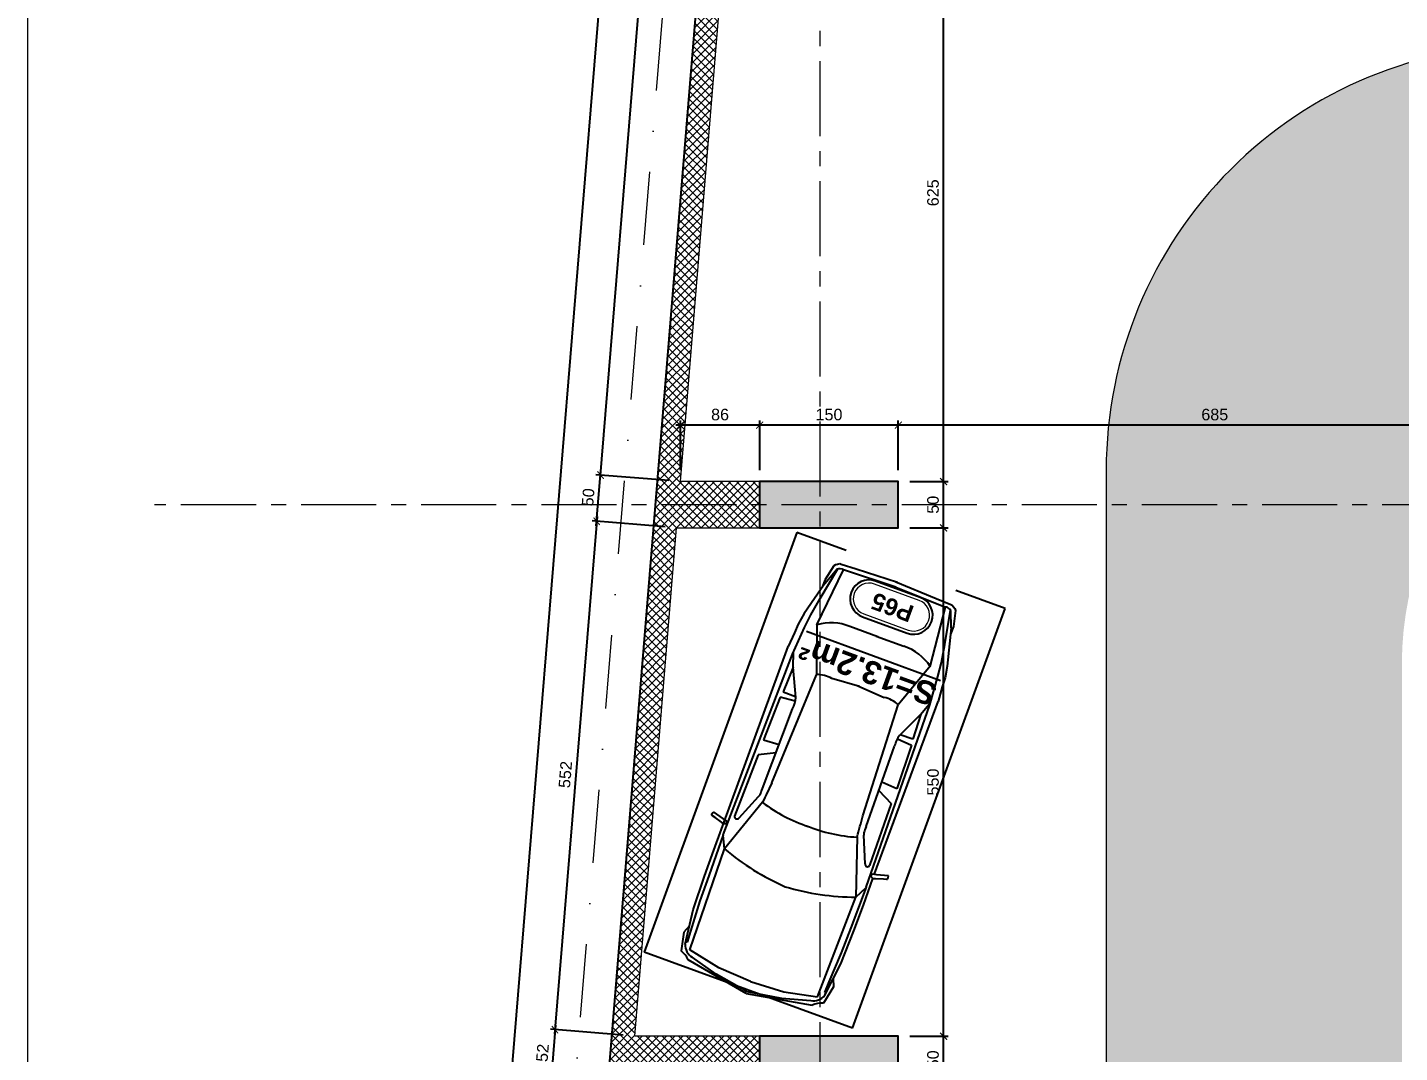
# Model space of a CAD drawing. Header units: centimetres. Extents: x 54080 to 59633, y -55119 to -48218.
# Drawn here: x 54080 to 55565, y -51265 to -50156 of the extents above; entities that cross this region are included whole.
import ezdxf
from ezdxf.enums import TextEntityAlignment as Align

# ---------------------------------------------------------------- set-up
doc = ezdxf.new("R2010")
doc.units = ezdxf.units.CM
doc.header["$LTSCALE"] = 50
doc.header["$MEASUREMENT"] = 0
for name, pattern in [('AXES', [2, 1.25, -0.25, 0.25, -0.25]), ('CACHE', [0.375, 0.25, -0.125]), ('CONTINU', [0]), ('Dot & Dashed', [335.138881, 158.75, -88.194444, 0, -88.194437])]:
    doc.linetypes.add(name, pattern=pattern)
doc.layers.get('0').update_dxf_attribs({"color": 8})
for name, color, linetype in [('AXES', 10, 'AXES'), ('BETON COUPE', 3, 'CONTINU'), ('BETON TRAME', 252, 'Continuous'), ('BORD', 5, 'Continuous'), ('COTE 50ème', 1, 'Continuous'), ('FINI', 251, 'Continuous'), ('PILIER', 7, 'Continuous'), ('TEXTE', 7, 'Continuous')]:
    doc.layers.add(name, color=color, linetype=linetype)
for name, color, linetype, lineweight in [('BETON CACHE', 4, 'CACHE', 5), ('BETON HACHURE', 253, 'Continuous', 13), ('EXISTANT COUPE', 251, 'Continuous', 40), ('MACONNERIE COUPE', 7, 'Continuous', 30)]:
    doc.layers.add(name, color=color, linetype=linetype, lineweight=lineweight)
doc.layers.add('FMULT', color=150, linetype='Continuous', plot=False)
doc.layers.add('New_2D Drafting - General_Pen_No__4', color=252, linetype='Continuous', lineweight=13, true_color=0x696969)
doc.styles.add('BRMNAMES', font='swisseb.ttf', dxfattribs={"height": 20})
doc.styles.add('RS_TEXT_1.50', font='arial.ttf', dxfattribs={"height": 12.5})
doc.styles.add('RS_TXT_50', font='arial.ttf', dxfattribs={"height": 12.5})
doc.dimstyles.new('RS_50CM_LINEAIRE', dxfattribs={"dimscale": 5, "dimtxt": 12.5, "dimasz": 1.5, "dimexe": 1, "dimexo": 2.5, "dimgap": 1, "dimtad": 1, "dimdec": 1, "dimrnd": 0.5, "dimdsep": 46, "dimtxsty": 'RS_TXT_50', "dimblk1": 'ARCHTICK', "dimblk2": 'ARCHTICK', "dimsah": 1, "dimcen": 2.5, "dimdle": 1, "dimclrt": 4, "dimadec": 0, "dimazin": 2, "dimtfac": 1, "dimtdec": 1, "dimtix": 1, "dimtmove": 2, "dimatfit": 3, "dimfxl": 1, "dimtolj": 1, "dimtzin": 0, "dimarcsym": 0})

# ---------------------------------------------------------------- blocks, each defined once
blk = doc.blocks.new('A$C99aa3423')
at = {"layer": 'AXES', "lineweight": 5, "ltscale": 1.3}
for p, q in [((-1265, 1580), (-1265, -1500)), ((3195, 190), (-1985, 190))]:
    blk.add_line(p, q, dxfattribs=at)
blk = doc.blocks.new('_ArchTick')
at = {"color": 0, "linetype": 'ByBlock', "const_width": 0.15}
blk.add_lwpolyline([(-0.5, -0.5), (0.5, 0.5)], dxfattribs=at)
blk = doc.blocks.new('*D1085')
at = {"layer": 'COTE 50ème', "color": 0, "lineweight": -2, "ltscale": 0.5, "transparency": 16777216}
for p, q in [((55071.7, -51302.4), (55071.7, -51242.4)), ((55035.2, -51247.4), (55076.7, -51247.4)), ((55035.2, -51297.4), (55076.7, -51297.4))]:
    blk.add_line(p, q, dxfattribs=at)
at = {"layer": 'Defpoints', "color": 0, "ltscale": 0.5, "transparency": 16777216}
for p in [(55022.7, -51247.4), (55071.7, -51247.4), (55022.7, -51297.4)]:
    blk.add_point(p, dxfattribs=at)
at = {"layer": 'COTE 50ème', "color": 0, "lineweight": -2, "ltscale": 0.5, "transparency": 16777216, "xscale": 7.5, "yscale": 7.5, "zscale": 7.5}
for p, rotation in [((55071.7, -51247.4), 90), ((55071.7, -51297.4), 270)]:
    blk.add_blockref('_ArchTick', p, dxfattribs=dict(at, rotation=rotation))
at = {"layer": 'COTE 50ème', "color": 4, "ltscale": 0.5, "transparency": 16777216, "insert": (55060.3, -51272.4), "char_height": 12.5, "attachment_point": 5, "rotation": 90, "style": 'RS_TXT_50'}
blk.add_mtext('\\A1;50', dxfattribs=at)
blk = doc.blocks.new('*D1086')
at = {"layer": 'COTE 50ème', "color": 0, "lineweight": -2, "ltscale": 0.5, "transparency": 16777216}
for p, q in [((55071.7, -51252.4), (55071.7, -50692.4)), ((55035.2, -50697.4), (55076.7, -50697.4)), ((55035.2, -51247.4), (55076.7, -51247.4))]:
    blk.add_line(p, q, dxfattribs=at)
at = {"layer": 'Defpoints', "color": 0, "ltscale": 0.5, "transparency": 16777216}
for p in [(55022.7, -50697.4), (55071.7, -50697.4), (55022.7, -51247.4)]:
    blk.add_point(p, dxfattribs=at)
at = {"layer": 'COTE 50ème', "color": 0, "lineweight": -2, "ltscale": 0.5, "transparency": 16777216, "xscale": 7.5, "yscale": 7.5, "zscale": 7.5}
for p, rotation in [((55071.7, -50697.4), 90), ((55071.7, -51247.4), 270)]:
    blk.add_blockref('_ArchTick', p, dxfattribs=dict(at, rotation=rotation))
at = {"layer": 'COTE 50ème', "color": 4, "ltscale": 0.5, "transparency": 16777216, "insert": (55060.3, -50972.4), "char_height": 12.5, "attachment_point": 5, "rotation": 90, "style": 'RS_TXT_50'}
blk.add_mtext('\\A1;550', dxfattribs=at)
blk = doc.blocks.new('*D1087')
at = {"layer": 'COTE 50ème', "color": 0, "lineweight": -2, "ltscale": 0.5, "transparency": 16777216}
for p, q in [((55035.2, -50647.4), (55076.7, -50647.4)), ((55071.7, -50702.4), (55071.7, -50642.4)), ((55035.2, -50697.4), (55076.7, -50697.4))]:
    blk.add_line(p, q, dxfattribs=at)
at = {"layer": 'Defpoints', "color": 0, "ltscale": 0.5, "transparency": 16777216}
for p in [(55022.7, -50647.4), (55071.7, -50647.4), (55022.7, -50697.4)]:
    blk.add_point(p, dxfattribs=at)
at = {"layer": 'COTE 50ème', "color": 0, "lineweight": -2, "ltscale": 0.5, "transparency": 16777216, "xscale": 7.5, "yscale": 7.5, "zscale": 7.5}
for p, rotation in [((55071.7, -50647.4), 90), ((55071.7, -50697.4), 270)]:
    blk.add_blockref('_ArchTick', p, dxfattribs=dict(at, rotation=rotation))
at = {"layer": 'COTE 50ème', "color": 4, "ltscale": 0.5, "transparency": 16777216, "insert": (55060.3, -50672.4), "char_height": 12.5, "attachment_point": 5, "rotation": 90, "style": 'RS_TXT_50'}
blk.add_mtext('\\A1;50', dxfattribs=at)
blk = doc.blocks.new('*D1088')
at = {"layer": 'COTE 50ème', "color": 0, "lineweight": -2, "ltscale": 0.5, "transparency": 16777216}
for p, q in [((55035.2, -50022.4), (55076.7, -50022.4)), ((55071.7, -50652.4), (55071.7, -50017.4)), ((55035.2, -50647.4), (55076.7, -50647.4))]:
    blk.add_line(p, q, dxfattribs=at)
at = {"layer": 'Defpoints', "color": 0, "ltscale": 0.5, "transparency": 16777216}
for p in [(55022.7, -50022.4), (55071.7, -50022.4), (55022.7, -50647.4)]:
    blk.add_point(p, dxfattribs=at)
at = {"layer": 'COTE 50ème', "color": 0, "lineweight": -2, "ltscale": 0.5, "transparency": 16777216, "xscale": 7.5, "yscale": 7.5, "zscale": 7.5}
for p, rotation in [((55071.7, -50022.4), 90), ((55071.7, -50647.4), 270)]:
    blk.add_blockref('_ArchTick', p, dxfattribs=dict(at, rotation=rotation))
at = {"layer": 'COTE 50ème', "color": 4, "ltscale": 0.5, "transparency": 16777216, "insert": (55060.3, -50334.9), "char_height": 12.5, "attachment_point": 5, "rotation": 90, "style": 'RS_TXT_50'}
blk.add_mtext('\\A1;625', dxfattribs=at)
blk = doc.blocks.new('*D1343')
at = {"layer": 'COTE 50ème', "color": 0, "lineweight": -2, "ltscale": 0.5, "transparency": 16777216}
for p, q in [((55712.7, -50586.3), (55017.7, -50586.3)), ((55022.7, -50634.9), (55022.7, -50581.3)), ((55707.7, -50634.9), (55707.7, -50581.3))]:
    blk.add_line(p, q, dxfattribs=at)
at = {"layer": 'Defpoints', "color": 0, "ltscale": 0.5, "transparency": 16777216}
for p in [(55022.7, -50586.3), (55022.7, -50647.4), (55707.7, -50647.4)]:
    blk.add_point(p, dxfattribs=at)
at = {"layer": 'COTE 50ème', "color": 0, "lineweight": -2, "ltscale": 0.5, "transparency": 16777216, "xscale": 7.5, "yscale": 7.5, "zscale": 7.5, "rotation": 180}
blk.add_blockref('_ArchTick', (55022.7, -50586.3), dxfattribs=at)
at = {"layer": 'COTE 50ème', "color": 0, "lineweight": -2, "ltscale": 0.5, "transparency": 16777216, "xscale": 7.5, "yscale": 7.5, "zscale": 7.5}
blk.add_blockref('_ArchTick', (55707.7, -50586.3), dxfattribs=at)
at = {"layer": 'COTE 50ème', "color": 4, "ltscale": 0.5, "transparency": 16777216, "insert": (55365.2, -50574.9), "char_height": 12.5, "attachment_point": 5, "style": 'RS_TXT_50'}
blk.add_mtext('\\A1;685', dxfattribs=at)
blk = doc.blocks.new('*D1344')
at = {"layer": 'COTE 50ème', "color": 0, "lineweight": -2, "ltscale": 0.5, "transparency": 16777216}
for p, q in [((55027.7, -50586.3), (54867.7, -50586.3)), ((54872.7, -50634.9), (54872.7, -50581.3)), ((55022.7, -50634.9), (55022.7, -50581.3))]:
    blk.add_line(p, q, dxfattribs=at)
at = {"layer": 'Defpoints', "color": 0, "ltscale": 0.5, "transparency": 16777216}
for p in [(54872.7, -50586.3), (54872.7, -50647.4), (55022.7, -50647.4)]:
    blk.add_point(p, dxfattribs=at)
at = {"layer": 'COTE 50ème', "color": 0, "lineweight": -2, "ltscale": 0.5, "transparency": 16777216, "xscale": 7.5, "yscale": 7.5, "zscale": 7.5, "rotation": 180}
blk.add_blockref('_ArchTick', (54872.7, -50586.3), dxfattribs=at)
at = {"layer": 'COTE 50ème', "color": 0, "lineweight": -2, "ltscale": 0.5, "transparency": 16777216, "xscale": 7.5, "yscale": 7.5, "zscale": 7.5}
blk.add_blockref('_ArchTick', (55022.7, -50586.3), dxfattribs=at)
at = {"layer": 'COTE 50ème', "color": 4, "ltscale": 0.5, "transparency": 16777216, "insert": (54947.7, -50574.9), "char_height": 12.5, "attachment_point": 5, "style": 'RS_TXT_50'}
blk.add_mtext('\\A1;150', dxfattribs=at)
blk = doc.blocks.new('*D1345')
at = {"layer": 'COTE 50ème', "color": 0, "lineweight": -2, "ltscale": 0.5, "transparency": 16777216}
for p, q in [((54877.7, -50586.3), (54781.9, -50586.3)), ((54786.9, -50634.9), (54786.9, -50581.3)), ((54872.7, -50634.9), (54872.7, -50581.3))]:
    blk.add_line(p, q, dxfattribs=at)
at = {"layer": 'Defpoints', "color": 0, "ltscale": 0.5, "transparency": 16777216}
for p in [(54786.9, -50586.3), (54786.9, -50647.4), (54872.7, -50647.4)]:
    blk.add_point(p, dxfattribs=at)
at = {"layer": 'COTE 50ème', "color": 0, "lineweight": -2, "ltscale": 0.5, "transparency": 16777216, "xscale": 7.5, "yscale": 7.5, "zscale": 7.5, "rotation": 180}
blk.add_blockref('_ArchTick', (54786.9, -50586.3), dxfattribs=at)
at = {"layer": 'COTE 50ème', "color": 0, "lineweight": -2, "ltscale": 0.5, "transparency": 16777216, "xscale": 7.5, "yscale": 7.5, "zscale": 7.5}
blk.add_blockref('_ArchTick', (54872.7, -50586.3), dxfattribs=at)
at = {"layer": 'COTE 50ème', "color": 4, "ltscale": 0.5, "transparency": 16777216, "insert": (54829.8, -50574.9), "char_height": 12.5, "attachment_point": 5, "style": 'RS_TXT_50'}
blk.add_mtext('\\A1;86', dxfattribs=at)
blk = doc.blocks.new('*D1392')
at = {"layer": 'COTE 50ème', "color": 0, "lineweight": -2, "ltscale": 0.5, "transparency": 16777216}
for p, q in [((54696.8, -50685.3), (54650.7, -51245.2)), ((54770.3, -50696.3), (54691.4, -50689.9)), ((54725.1, -51246.3), (54646.2, -51239.9))]:
    blk.add_line(p, q, dxfattribs=at)
at = {"layer": 'Defpoints', "color": 0, "ltscale": 0.5, "transparency": 16777216}
for p in [(54782.7, -50697.4), (54651.1, -51240.3), (54737.5, -51247.4)]:
    blk.add_point(p, dxfattribs=at)
at = {"layer": 'COTE 50ème', "color": 0, "lineweight": -2, "ltscale": 0.5, "transparency": 16777216, "xscale": 7.5, "yscale": 7.5, "zscale": 7.5}
for p, rotation in [((54696.3, -50690.3), 85.30167886990876), ((54651.1, -51240.3), 265.3016788699088)]:
    blk.add_blockref('_ArchTick', p, dxfattribs=dict(at, rotation=rotation))
at = {"layer": 'COTE 50ème', "color": 4, "ltscale": 0.5, "transparency": 16777216, "insert": (54662.4, -50964.3), "char_height": 12.5, "attachment_point": 5, "rotation": 85.3017, "style": 'RS_TXT_50'}
blk.add_mtext('\\A1;552', dxfattribs=at)
blk = doc.blocks.new('*D1393')
at = {"layer": 'COTE 50ème', "color": 0, "lineweight": -2, "ltscale": 0.5, "transparency": 16777216}
for p, q in [((54725.1, -51246.3), (54646.2, -51239.9)), ((54651.6, -51235.3), (54646.5, -51297.3)), ((54720.8, -51298.4), (54641.9, -51291.9))]:
    blk.add_line(p, q, dxfattribs=at)
at = {"layer": 'Defpoints', "color": 0, "ltscale": 0.5, "transparency": 16777216}
for p in [(54737.5, -51247.4), (54646.9, -51292.3), (54733.3, -51299.4)]:
    blk.add_point(p, dxfattribs=at)
at = {"layer": 'COTE 50ème', "color": 0, "lineweight": -2, "ltscale": 0.5, "transparency": 16777216, "xscale": 7.5, "yscale": 7.5, "zscale": 7.5}
for p, rotation in [((54651.1, -51240.3), 85.30167886990876), ((54646.9, -51292.3), 265.3016788699088)]:
    blk.add_blockref('_ArchTick', p, dxfattribs=dict(at, rotation=rotation))
at = {"layer": 'COTE 50ème', "color": 4, "ltscale": 0.5, "transparency": 16777216, "insert": (54637.7, -51265.4), "char_height": 12.5, "attachment_point": 5, "rotation": 85.3017, "style": 'RS_TXT_50'}
blk.add_mtext('\\A1;52', dxfattribs=at)
blk = doc.blocks.new('*D1400')
at = {"layer": 'COTE 50ème', "color": 0, "lineweight": -2, "ltscale": 0.5, "transparency": 16777216}
for p, q in [((54695.9, -50695.2), (54700.9, -50635.3)), ((54774.4, -50646.3), (54695.5, -50639.9)), ((54770.3, -50696.3), (54691.4, -50689.9))]:
    blk.add_line(p, q, dxfattribs=at)
at = {"layer": 'Defpoints', "color": 0, "ltscale": 0.5, "transparency": 16777216}
for p in [(54700.5, -50640.3), (54786.9, -50647.4), (54782.7, -50697.4)]:
    blk.add_point(p, dxfattribs=at)
at = {"layer": 'COTE 50ème', "color": 0, "lineweight": -2, "ltscale": 0.5, "transparency": 16777216, "xscale": 7.5, "yscale": 7.5, "zscale": 7.5}
for p, rotation in [((54700.5, -50640.3), 85.3016788699088), ((54696.3, -50690.3), 265.3016788699088)]:
    blk.add_blockref('_ArchTick', p, dxfattribs=dict(at, rotation=rotation))
at = {"layer": 'COTE 50ème', "color": 4, "ltscale": 0.5, "transparency": 16777216, "insert": (54687.1, -50664.3), "char_height": 12.5, "attachment_point": 5, "rotation": 85.3017, "style": 'RS_TXT_50'}
blk.add_mtext('\\A1;50', dxfattribs=at)
blk = doc.blocks.new('*D1401')
at = {"layer": 'COTE 50ème', "color": 0, "lineweight": -2, "ltscale": 0.5, "transparency": 16777216}
for p, q in [((54700, -50645.2), (54790.9, -49540.1)), ((54864.4, -49551.2), (54785.5, -49544.7)), ((54774.4, -50646.3), (54695.5, -50639.9))]:
    blk.add_line(p, q, dxfattribs=at)
at = {"layer": 'Defpoints', "color": 0, "ltscale": 0.5, "transparency": 16777216}
for p in [(54790.5, -49545.1), (54876.9, -49552.2), (54786.9, -50647.4)]:
    blk.add_point(p, dxfattribs=at)
at = {"layer": 'COTE 50ème', "color": 0, "lineweight": -2, "ltscale": 0.5, "transparency": 16777216, "xscale": 7.5, "yscale": 7.5, "zscale": 7.5}
for p, rotation in [((54790.5, -49545.1), 85.3016788699088), ((54700.5, -50640.3), 265.3016788699088)]:
    blk.add_blockref('_ArchTick', p, dxfattribs=dict(at, rotation=rotation))
at = {"layer": 'COTE 50ème', "color": 4, "ltscale": 0.5, "transparency": 16777216, "insert": (54734.1, -50091.8), "char_height": 12.5, "attachment_point": 5, "rotation": 85.3017, "style": 'RS_TXT_50'}
blk.add_mtext('\\A1;1099', dxfattribs=at)
blk = doc.blocks.new('*D1403')
at = {"layer": 'COTE 50ème', "color": 0, "lineweight": -2, "ltscale": 0.5, "transparency": 16777216}
for p, q in [((54749.7, -49513.6), (54359.6, -54260.3)), ((54841.4, -49526.2), (54744.3, -49518.2)), ((54452.1, -54262.9), (54355.1, -54254.9))]:
    blk.add_line(p, q, dxfattribs=at)
at = {"layer": 'Defpoints', "color": 0, "ltscale": 0.5, "transparency": 16777216}
for p in [(54853.8, -49527.2), (54360, -54255.3), (54464.5, -54263.9)]:
    blk.add_point(p, dxfattribs=at)
at = {"layer": 'COTE 50ème', "color": 0, "lineweight": -2, "ltscale": 0.5, "transparency": 16777216, "xscale": 7.5, "yscale": 7.5, "zscale": 7.5}
for p, rotation in [((54749.3, -49518.6), 85.30167751912303), ((54360, -54255.3), 265.301677519123)]:
    blk.add_blockref('_ArchTick', p, dxfattribs=dict(at, rotation=rotation))
at = {"layer": 'COTE 50ème', "color": 4, "ltscale": 0.5, "transparency": 16777216, "insert": (54543.3, -51886), "char_height": 12.5, "attachment_point": 5, "rotation": 85.3017, "style": 'RS_TXT_50'}
blk.add_mtext('\\A1;4752.5', dxfattribs=at)
blk = doc.blocks.new('PILIER')
at = {"color": 252}
blk.add_lwpolyline([(1.563, 1.2), (-1.437, 1.2, 1), (-1.437, -1.2), (1.563, -1.2, 1), (1.563, 1.2, -1)], format="xyb", dxfattribs=at)
at = {"color": 10, "lineweight": 20}
blk.add_lwpolyline([(1.563, 1), (-1.437, 1, 1), (-1.437, -1), (1.563, -1, 1)], format="xyb", close=True, dxfattribs=at)
at = {"color": 7, "style": 'BRMNAMES'}
blk.add_attdef('PILIER_TEXTE', text='', height=1.076, dxfattribs=at).set_placement((0, 0), align=Align.MIDDLE_CENTER)

msp = doc.modelspace()

# ---------------------------------------------------------------- hatches: boundary and pattern name
at = {"layer": 'BETON HACHURE', "transparency": 33554585}
h = msp.add_hatch(dxfattribs=at)
h.set_pattern_fill('ANSI37', color=256, scale=50, angle=270, style=0)
h.set_pattern_definition([(315, (861.459, 19655.393), (4.4194174, 4.4194174), []), (45, (861.459, 19655.393), (-4.4194174, 4.4194174), [])])
h.paths.add_polyline_path([(56357.67, -51847.22), (56382.67, -51847.22), (56382.67, -52172.22), (56357.67, -52172.22)], flags=0)
h.paths.add_polyline_path([(56357.67, -51847.22), (56382.67, -51847.22), (56382.67, -52172.22), (56357.67, -52172.22)], flags=0)
h.paths.add_polyline_path([(58537.67, -51987.36), (58537.67, -52037.36), (58617.67, -52037.36), (58617.67, -51987.36)], flags=0)
h.paths.add_polyline_path([(58157.67, -51987.36), (58157.67, -52037.36), (58237.67, -52037.36), (58237.67, -51987.36)], flags=0)
edge = h.paths.add_edge_path(flags=0)
edge.add_arc((58197.67, -50672.36), 40, 0, 360)
edge = h.paths.add_edge_path(flags=0)
edge.add_arc((58197.67, -49997.36), 40, 0, 360)
edge = h.paths.add_edge_path(flags=0)
edge.add_arc((58197.67, -51272.36), 40, 0, 360)
h.paths.add_polyline_path([(59277.67, -49527.22), (54853.83, -49527.22), (54464.54, -54263.92), (59277.59, -54736.58), (59277.67, -54713.51)])
edge = h.paths.add_edge_path(flags=0)
edge.add_arc((58197.67, -51272.36), 40, 0, 360)
h.paths.add_polyline_path([(56982.67, -49552.22), (56982.67, -49972.36), (57007.67, -49972.36), (57007.67, -49552.22), (58577.68, -49552.22), (58577.67, -50022.36), (58617.67, -50022.36), (58617.67, -49552.22), (59247.67, -49552.22), (59247.67, -51282.36), (58617.67, -51282.36), (58617.67, -50647.36), (58577.67, -50647.36), (58577.67, -51312.36), (59247.67, -51312.36), (59247.67, -52057.36), (58577.67, -52057.36), (58577.67, -53447.36), (58617.67, -53447.36), (58617.67, -52087.36), (59247.67, -52087.36), (59247.67, -54709.01), (58245.17, -54610.07), (58245.17, -54122.36), (58220.17, -54122.36), (58220.17, -54607.62), (56915.17, -54479.46), (56915.17, -54122.36), (56890.17, -54122.36), (56890.17, -54477.01), (55702.67, -54360.39), (55702.67, -54122.36), (55652.67, -54122.36), (55652.67, -54355.48), (54491.47, -54241.45), (54666.86, -52107.36), (54872.67, -52107.36), (54872.67, -52057.36), (54670.97, -52057.36), (54672.82, -52037.36), (54872.67, -52037.36), (54872.67, -51987.36), (54676.72, -51987.36), (54733.43, -51297.36), (54872.67, -51297.36), (54872.67, -51247.36), (54737.54, -51247.36), (54782.74, -50697.36), (54872.67, -50697.36), (54872.67, -50647.36), (54786.85, -50647.36), (54876.86, -49552.22), (55655.17, -49552.22), (55655.17, -49972.36), (55680.17, -49972.36), (55680.17, -49552.22)], flags=16)
h.paths.add_polyline_path([(58157.67, -51232.36), (58157.67, -51312.36), (58237.67, -51312.36), (58237.67, -51232.36)], flags=0)
at = {"layer": 'BETON TRAME', "transparency": 33554559}
h = msp.add_hatch(color=256, dxfattribs=at)
h.dxf.hatch_style = 1
h.paths.add_polyline_path([(55742.67, -51297.36), (55707.67, -51297.36), (55707.67, -50647.36), (55742.67, -50647.36), (55742.67, -50822.36), (56202.67, -50822.36), (56202.67, -50647.36), (56237.67, -50647.36), (56237.67, -51297.36), (56202.67, -51297.36), (56202.67, -50862.36), (55992.67, -50862.36), (55992.67, -51192.36), (55952.67, -51192.36), (55952.67, -50862.36), (55742.67, -50862.36)])
h.paths.add_polyline_path([(54872.67, -49972.36), (54872.67, -50022.36), (55022.67, -50022.36), (55022.67, -49972.36)])
h.paths.add_polyline_path([(55592.67, -49972.36), (55592.67, -50022.36), (55742.67, -50022.36), (55742.67, -49972.36)])
h.paths.add_polyline_path([(56202.67, -49972.36), (56202.67, -50022.36), (56352.67, -50022.36), (56352.67, -49972.36)])
h.paths.add_polyline_path([(56922.67, -49972.36), (56922.67, -50022.36), (57072.67, -50022.36), (57072.67, -49972.36)])
h.paths.add_polyline_path([(56922.67, -50647.36), (56922.67, -50697.36), (57072.67, -50697.36), (57072.67, -50647.36)])
h.paths.add_polyline_path([(54872.67, -50647.36), (54872.67, -50697.36), (55022.67, -50697.36), (55022.67, -50647.36)])
h.paths.add_polyline_path([(54872.67, -51247.36), (54872.67, -51297.36), (55022.67, -51297.36), (55022.67, -51247.36)])
h.paths.add_polyline_path([(56922.67, -51247.36), (56922.67, -51297.36), (57072.67, -51297.36), (57072.67, -51247.36)])
h.paths.add_polyline_path([(56922.67, -51987.36), (56922.67, -52037.36), (57072.67, -52037.36), (57072.67, -51987.36)])
h.paths.add_polyline_path([(55022.67, -52037.36), (55022.67, -51987.36), (54872.67, -51987.36), (54872.67, -52037.36)])
h.paths.add_polyline_path([(55687.67, -51987.36), (55687.67, -52037.36), (55812.67, -52037.36), (55812.67, -51987.36)])
h.paths.add_polyline_path([(56132.67, -51987.36), (56132.67, -52037.36), (56257.67, -52037.36), (56257.67, -51987.36)])
h.paths.add_polyline_path([(56107.67, -52037.36), (56132.67, -52037.36), (56132.67, -51532.36), (56107.67, -51532.36)])
h.paths.add_polyline_path([(55812.67, -52037.36), (55837.67, -52037.36), (55837.67, -51532.36), (55812.67, -51532.36)])
at = {"layer": 'New_2D Drafting - General_Pen_No__4', "linetype": 'Continuous', "lineweight": 0, "true_color": 0xc7c8ca, "transparency": 33554546}
h = msp.add_hatch(color=9, dxfattribs=at)
edge = h.paths.add_edge_path()
edge.add_line((59247.67, -53474.77), (59247.67, -52087.36))
edge.add_line((59247.67, -52087.36), (58657.67, -52087.36))
edge.add_line((58657.67, -52087.36), (58657.67, -53253.16))
edge.add_arc((58307.67, -53253.16), 350, -93.08046, 0, ccw=False)
edge.add_line((58288.86, -53602.65), (58283.86, -53602.39))
edge.add_arc((58302.67, -53252.89), 350, 180, 266.91954, ccw=False)
edge.add_line((57952.67, -53252.89), (57952.67, -50634.86))
edge.add_arc((57492.67, -50634.86), 460, 0, 90)
edge.add_line((57492.67, -50174.86), (55707.67, -50174.86))
edge.add_arc((55707.67, -50634.86), 460, 90, 180)
edge.add_line((55247.67, -50634.86), (55247.67, -53323.54))
edge.add_arc((55707.67, -53323.54), 460, 180, 266.91954)
edge.add_line((55682.95, -53782.88), (57784.07, -53895.95))
edge.add_line((57784.07, -53895.95), (58492.95, -53934.1))
edge.add_arc((58611.23, -53278.74), 665.95, 259.76948, 342.88134)
edge = h.paths.add_edge_path(flags=16)
edge.add_line((57263.86, -53547.49), (55898.86, -53474.03))
edge.add_arc((55917.67, -53124.54), 350, 180, 266.91954, ccw=False)
edge.add_line((55567.67, -53124.54), (55567.67, -50844.86))
edge.add_arc((55917.67, -50844.86), 350, 90, 180, ccw=False)
edge.add_line((55917.67, -50494.86), (57282.67, -50494.86))
edge.add_arc((57282.67, -50844.86), 350, 0, 90, ccw=False)
edge.add_line((57632.67, -50844.86), (57632.67, -53198))
edge.add_arc((57282.67, -53198), 350, -93.08046, 0, ccw=False)

# ---------------------------------------------------------------- linework, layer by layer
at = {"layer": 'BETON CACHE', "color": 232, "linetype": 'Dot & Dashed', "ltscale": 0.01}
msp.add_lwpolyline([(59078.3, -54847.46), (57765.06, -54807.71), (54417.81, -54401.92), (54818.91, -49521.26), (58468.18, -49407.74), (59057.59, -49414.31)], close=True, dxfattribs=at)
at = {"layer": 'BETON COUPE', "lineweight": 5}
msp.add_lwpolyline([(59277.67, -49527.22), (54853.83, -49527.22), (54464.54, -54263.92), (59277.59, -54736.58), (59277.67, -54713.51)], close=True, dxfattribs=at)
msp.add_lwpolyline([(54872.67, -51297.36), (54872.67, -51247.36), (54737.54, -51247.36), (54782.74, -50697.36), (54872.67, -50697.36), (54872.67, -50647.36), (54786.85, -50647.36), (54876.86, -49552.22), (55655.17, -49552.22), (55655.17, -49972.36), (55680.17, -49972.36), (55680.17, -49552.22), (56982.67, -49552.22), (56982.67, -49972.36), (57007.67, -49972.36), (57007.67, -49552.22), (58577.68, -49552.22), (58577.66, -50022.36), (58617.67, -50022.36), (58617.67, -49552.22), (59247.67, -49552.22), (59247.67, -51282.36)], dxfattribs=at)
at = {"layer": 'BETON COUPE'}
for points in [[(54872.67, -50647.36), (54872.67, -50697.36), (55022.67, -50697.36), (55022.67, -50647.36)], [(54872.67, -51247.36), (54872.67, -51297.36), (55022.67, -51297.36), (55022.67, -51247.36)]]:
    msp.add_lwpolyline(points, close=True, dxfattribs=at)
at = {"layer": 'BORD'}
msp.add_lwpolyline([(59277.67, -54713.51), (59277.67, -49527.22), (54853.83, -49527.22), (54464.54, -54263.92), (59277.59, -54736.58)], close=True, dxfattribs=at)
at = {"layer": 'EXISTANT COUPE', "lineweight": 5}
msp.add_lwpolyline([(59247.67, -53474.77), (59247.67, -52087.36), (58657.67, -52087.36), (58657.67, -53253.16, -0.4300498), (58288.86, -53602.65), (58283.86, -53602.39, -0.3985526), (57952.67, -53252.89), (57952.67, -50634.86, 0.4142136), (57492.67, -50174.86), (55707.67, -50174.86, 0.4142136), (55247.67, -50634.86), (55247.67, -53323.54, 0.3985526), (55682.95, -53782.88), (57784.07, -53895.95), (58492.95, -53934.1, 0.3794243), (59247.67, -53474.77)], format="xyb", close=True, dxfattribs=at)
at = {"layer": 'FINI'}
for p, q in [((54912.95, -50702.44), (54747.7, -51156.46)), ((54966.36, -50721.88), (54912.95, -50702.44)), ((54952.94, -50738.52), (54943.44, -50753.12)), ((54954.84, -50737.25), (54952.94, -50738.52)), ((54956.87, -50737), (54954.84, -50737.25)), ((54959.48, -50736.46), (54956.87, -50737)), ((54960.77, -50736.92), (54959.48, -50736.46)), ((54977.23, -50742.23), (54960.77, -50736.92)), ((54934.65, -50802.34), (54963.45, -50742.83)), ((54938.04, -50773.99), (54957.26, -50741.61)), ((54943.44, -50753.12), (54940.41, -50761.72)), ((54943.37, -50757.45), (54956.64, -50741.76)), ((54956.64, -50741.76), (54958.24, -50741.36)), ((54958.24, -50741.36), (54959.69, -50741.38)), ((54959.69, -50741.38), (54961.99, -50741.71)), ((54961.99, -50741.71), (54963.45, -50742.83)), ((55020.16, -50761.56), (54963.45, -50742.83)), ((55021.99, -50756.58), (54977.23, -50742.23)), ((54943.37, -50757.45), (54920.71, -50790.19)), ((55018.32, -50760.88), (55073.71, -50783.22)), ((55020.14, -50755.91), (55063.58, -50773.86)), ((55138.47, -50784.53), (55085.06, -50765.08)), ((54928.06, -50791.33), (54938.04, -50773.99)), ((55057.26, -50847.26), (55073.71, -50783.22)), ((55063.58, -50773.86), (55079.58, -50780.44)), ((55075.55, -50783.3), (55073.71, -50783.22)), ((55077.52, -50784.55), (55075.55, -50783.3)), ((55079.58, -50780.44), (55080.86, -50780.92)), ((55080.86, -50780.92), (55082.51, -50783.02)), ((55082.51, -50783.02), (55083.89, -50784.53)), ((54920.71, -50790.19), (54914.3, -50801.51)), ((54921.18, -50805.39), (54928.06, -50791.33)), ((54973.22, -51238.55), (55138.47, -50784.53)), ((55072.98, -50823.43), (55079.23, -50786.29)), ((55078.64, -50785.46), (55077.52, -50784.55)), ((55079.6, -50786.8), (55078.64, -50785.46)), ((55079.82, -50805.48), (55079.6, -50786.8)), ((55084.52, -50786.72), (55082.34, -50804)), ((55083.89, -50784.53), (55084.52, -50786.72)), ((54910.53, -50810.85), (54903.35, -50825.77)), ((54908.13, -50834.24), (54921.18, -50805.39)), ((54914.3, -50801.51), (54910.53, -50810.85)), ((54934.71, -50802.21), (54934.27, -50856.42)), ((55000.53, -50815.16), (54970.38, -50804.12)), ((55079.82, -50805.48), (55075.75, -50846.99)), ((55082.34, -50804), (55079.14, -50812.4)), ((54822.94, -51046.13), (54903.35, -50825.77)), ((54998.69, -50814.49), (55028.84, -50825.53)), ((55069.4, -50843.1), (55072.98, -50823.43)), ((54833.19, -51029.38), (54908.13, -50834.24)), ((54909, -50848.29), (54909.16, -50831.95)), ((55065.57, -50858.28), (55069.4, -50843.1)), ((54885.87, -50973.13), (54934.27, -50856.42)), ((54909, -50848.29), (54898.16, -50874.82)), ((54911.74, -50880.93), (54909, -50848.29)), ((55057.3, -50847.12), (55022.62, -50888.78)), ((55056.9, -50888.74), (55065.57, -50858.28)), ((55075.75, -50846.99), (55073.32, -50859.76)), ((54980.76, -50869.18), (54950.94, -50860.26)), ((54978.89, -50868.5), (55007.41, -50880.95)), ((55070.17, -50869.33), (55066.02, -50885.36)), ((55073.32, -50859.76), (55070.17, -50869.33)), ((54894.97, -50880.43), (54876.82, -50926.88)), ((54911.13, -50885.08), (54894.97, -50880.43)), ((54898.16, -50874.82), (54911.52, -50879.72)), ((54996.91, -51071.86), (55066.02, -50885.36)), ((55047.15, -50898.9), (55057.59, -50886.32)), ((54875.61, -50979.54), (54908.35, -50893.24)), ((54984.18, -51009.14), (55022.62, -50888.78)), ((54988.06, -51086.1), (55056.9, -50888.74)), ((55023.99, -50922.05), (55047.15, -50898.9)), ((55047.15, -50898.9), (55038.3, -50926.16)), ((54876.82, -50926.88), (54893.67, -50931.95)), ((55037.11, -50932.5), (55020.95, -50979.68)), ((55021.77, -50925.6), (55037.11, -50932.5)), ((55038.3, -50926.16), (55024.82, -50921.22)), ((54870.99, -50942.82), (54845.54, -51009.19)), ((54890.37, -50940.63), (54870.99, -50942.82)), ((54987.86, -51020.66), (55018.61, -50933.63)), ((55020.95, -50979.68), (55004.82, -50972.67)), ((54850.52, -51011.02), (54871.33, -50988.14)), ((55001.73, -50981.42), (55015.11, -50995.62)), ((54821, -51008.19), (54821.05, -51006.75)), ((54821.05, -51006.75), (54822.38, -51004.83)), ((54822.29, -51004.77), (54833.14, -51012.27)), ((54875.85, -50994.31), (54834.76, -51044.79)), ((55015.11, -50995.62), (54991.66, -51062.72)), ((54821.69, -51008.94), (54821, -51008.19)), ((54824.37, -51010.92), (54821.69, -51008.94)), ((54831.26, -51015.96), (54824.37, -51010.92)), ((54833.51, -51017.78), (54831.26, -51015.96)), ((54833.14, -51012.27), (54837.1, -51014.74)), ((54836.56, -51017.47), (54833.51, -51017.78)), ((54835.15, -51013.53), (54835.33, -51013.05)), ((54836.88, -51016.61), (54836.56, -51017.47)), ((54837.1, -51014.74), (54836.88, -51016.61)), ((54833.19, -51029.38), (54817.57, -51073.8)), ((54834.76, -51044.79), (54833.06, -51029.74)), ((54978.14, -51031.78), (54976.9, -51096.85)), ((54986.68, -51060.9), (54985.58, -51029.99)), ((54796.98, -51154.09), (54834.76, -51044.79)), ((54813.08, -51074.16), (54822.94, -51046.13)), ((54800.77, -51110.54), (54813.08, -51074.16)), ((54817.57, -51073.8), (54808.01, -51100.97)), ((54985.06, -51105.51), (54995.22, -51076.65)), ((54993.43, -51073.59), (54993.13, -51074.46)), ((54993.13, -51074.46), (54995.26, -51076.66)), ((54994.47, -51072.02), (54993.43, -51073.59)), ((54999.09, -51072.67), (54994.47, -51072.02)), ((54995.26, -51076.66), (54998.16, -51076.71)), ((54996.74, -51072.34), (54996.91, -51071.86)), ((54998.16, -51076.71), (55006.68, -51077.28)), ((55012.23, -51073.9), (54999.09, -51072.67)), ((55006.68, -51077.28), (55010, -51077.48)), ((55010, -51077.48), (55011.01, -51077.35)), ((55011.01, -51077.35), (55011.9, -51076.21)), ((55011.9, -51076.21), (55012.12, -51073.89)), ((54988.06, -51086.1), (54971.29, -51130.11)), ((54976.9, -51096.85), (54987.92, -51086.46)), ((54792.06, -51147.71), (54800.77, -51110.54)), ((54808.01, -51100.97), (54797.92, -51133.78)), ((54935.13, -51204.7), (54976.9, -51096.85)), ((54974.48, -51133.29), (54985.06, -51105.51)), ((54790.5, -51134.77), (54787.55, -51155.16)), ((54796.71, -51127.86), (54790.5, -51134.77)), ((54797.92, -51133.78), (54794.26, -51145.57)), ((54960.38, -51169.01), (54974.48, -51133.29)), ((54971.29, -51130.11), (54961.03, -51157.03)), ((54794.26, -51145.57), (54792.5, -51145.8)), ((54828.3, -51173.47), (54796.98, -51154.09)), ((54973.22, -51238.55), (54747.7, -51156.46)), ((54858.14, -51201.02), (54795.33, -51164.78)), ((54825.74, -51180.44), (54799.77, -51161.89)), ((54943.02, -51203.01), (54960.38, -51169.01)), ((54961.03, -51157.03), (54947.54, -51188.58)), ((54858.86, -51199.05), (54825.74, -51180.44)), ((54862.81, -51188.27), (54828.3, -51173.47)), ((54952.29, -51184.86), (54952.56, -51194.14)), ((54858.86, -51199.05), (54896.16, -51206.24)), ((54862.81, -51188.27), (54898.71, -51199.27)), ((54898.71, -51199.27), (54935.13, -51204.7)), ((54952.56, -51194.14), (54941.64, -51211.6)), ((54947.54, -51188.58), (54942.72, -51199.96)), ((54942.72, -51199.96), (54943.91, -51201.26)), ((54858.14, -51201.02), (54929.49, -51213.93)), ((54896.16, -51206.24), (54927.96, -51208.85))]:
    msp.add_line(p, q, dxfattribs=at)
for centre, major_axis, ratio, start_param, end_param in [((54950.19, -50853.52), (17.71, 50.34), 0.9999998, -0.0496496, 0.6326275), ((55012.34, -50876.29), (17.8, 50.31), 0.9999998, -0.6565816, 0.0256956), ((54931.83, -50900.05), (-15.83, -41.21), 0.9999998, 3.0605595, 3.4528376), ((54876.96, -50878), (11.15, 33.07), 0.9999997, 4.5855228, 4.9536243), ((54996.29, -50923.67), (-16.31, -41.15), 0.8567501, 2.830193, 3.284587), ((55052.43, -50942.28), (-12.71, -32.5), 0.9999997, 4.4667618, 4.8348634), ((55869.81, -51451.47), (-924.99, 584.24), 0.9999998, 0.1108356, 0.132256), ((54863.27, -50979.05), (-8.03, 9.11), 0.9999997, 3.1448165, 3.3587911), ((54799.48, -50954.47), (-28.14, -75.05), 0.9999994, 1.5222876, 1.6114647), ((54977.85, -50858.96), (-59.58, -159), 0.9999998, -0.2873915, 0.0440399), ((54848.22, -51009.61), (0.05, 2.7), 0.9999997, 1.4358065, 4.1826319), ((54987.7, -50862.57), (-58.77, -159.29), 0.9999998, -0.0343405, 0.2970909), ((53924.07, -50738.72), (328.46, 1043.59), 0.9999996, -1.5370575, -1.5156375), ((55062.18, -51050.7), (-29.35, -74.59), 1, 4.7029884, 4.7921656), ((54997.6, -51028.26), (2.86, 11.81), 0.9999998, 1.7368293, 1.9508038), ((54977.34, -50898.18), (-206.11, 107.16), 0.8715423, 1.3145869, 1.6492973), ((54989.35, -51061.31), (0.05, 2.7), 0.9999997, 1.4358065, 4.1826319), ((54962.76, -50892.84), (-226.56, 51.33), 0.871538, 1.4922957, 1.8270051), ((54774.37, -51173.75), (-8.06, -21.32), 0.9999998, 2.3365197, 2.8861223), ((54806.96, -51148.79), (-5.46, -13.91), 0.9999998, -1.2692186, -0.1274101), ((54930.94, -51194.21), (4.75, 14.17), 0.9999998, 3.2645272, 4.4063358), ((54939.7, -51234.31), (5.35, 22.16), 0.9999998, 0.1514559, 0.7010585)]:
    msp.add_ellipse(centre, major_axis=major_axis, ratio=ratio, start_param=start_param, end_param=end_param, dxfattribs=at)
at = {"layer": 'FMULT', "lineweight": 5, "ltscale": 0.5}
msp.add_lwpolyline([(54080.24, -55119.47), (59376.01, -55119.47), (59376.01, -48775.25), (54080.24, -48775.25)], close=True, dxfattribs=at)

# ---------------------------------------------------------------- block references
at = {"layer": 'MACONNERIE COUPE', "lineweight": 5, "ltscale": 0.5}
msp.add_blockref('A$C99aa3423', (56202.67, -50862.36), dxfattribs=at)
at = {"layer": 'PILIER', "xscale": 17.145, "yscale": 17.145, "zscale": 17.145, "rotation": 159.8814290965417}
msp.add_blockref('PILIER', (55016.29, -50783.47), dxfattribs=at).add_auto_attribs({'PILIER_TEXTE': 'P65'})

# ---------------------------------------------------------------- texts
at = {"layer": 'TEXTE', "insert": (54989.86, -50852.45), "char_height": 25, "width": 958.4363, "attachment_point": 5, "rotation": 159.88143, "style": 'RS_TEXT_1.50'}
msp.add_mtext('{\\fArial|b1|i0|c0|p34;\\LS=13.2m²}', dxfattribs=at)

# ---------------------------------------------------------------- dimensions: what is measured, and where the dimension line sits
at = {"layer": 'COTE 50ème', "ltscale": 0.5}
for p1, p2, distance, picture, middle in [((54853.83, -49527.22), (54464.54, -54263.92), -104.85, '*D1403', (54543.34, -51886.05)), ((54782.74, -50697.36), (54737.54, -51247.36), -86.69, '*D1392', (54662.4, -50964.33))]:
    dim = msp.add_aligned_dim(p1=p1, p2=p2, distance=distance, dimstyle='RS_50CM_LINEAIRE', dxfattribs=at)
    dim.commit()
    dim.dimension.update_dxf_attribs({"geometry": picture, "text_midpoint": middle})
for base, p1, p2, angle, picture, middle in [((54790.46, -49545.12), (54786.85, -50647.36), (54876.86, -49552.22), 85.30168, '*D1401', (54734.12, -50091.76)), ((55071.72, -50022.36), (55022.67, -50647.36), (55022.67, -50022.36), 90, '*D1088', (55060.34, -50334.86)), ((54700.46, -50640.26), (54782.74, -50697.36), (54786.85, -50647.36), 85.30168, '*D1400', (54687.06, -50664.33)), ((55071.72, -50647.36), (55022.67, -50697.36), (55022.67, -50647.36), 90, '*D1087', (55060.34, -50672.36)), ((55071.72, -50697.36), (55022.67, -51247.36), (55022.67, -50697.36), 90, '*D1086', (55060.34, -50972.36)), ((54646.87, -51292.31), (54737.54, -51247.36), (54733.26, -51299.41), 85.30168, '*D1393', (54637.66, -51265.35)), ((55071.72, -51247.36), (55022.67, -51297.36), (55022.67, -51247.36), 90, '*D1085', (55060.34, -51272.36))]:
    dim = msp.add_linear_dim(base=base, p1=p1, p2=p2, angle=angle, dimstyle='RS_50CM_LINEAIRE', dxfattribs=at)
    dim.commit()
    dim.dimension.update_dxf_attribs({"geometry": picture, "text_midpoint": middle})
for base, p1, p2, picture, middle in [((54786.85, -50586.27), (54872.67, -50647.36), (54786.85, -50647.36), '*D1345', (54829.76, -50574.89)), ((54872.67, -50586.27), (55022.67, -50647.36), (54872.67, -50647.36), '*D1344', (54947.67, -50574.89)), ((55022.67, -50586.27), (55707.67, -50647.36), (55022.67, -50647.36), '*D1343', (55365.17, -50574.89))]:
    dim = msp.add_linear_dim(base=base, p1=p1, p2=p2, dimstyle='RS_50CM_LINEAIRE', dxfattribs=at)
    dim.commit()
    dim.dimension.update_dxf_attribs({"geometry": picture, "text_midpoint": middle})

doc.saveas('drawing.dxf')
